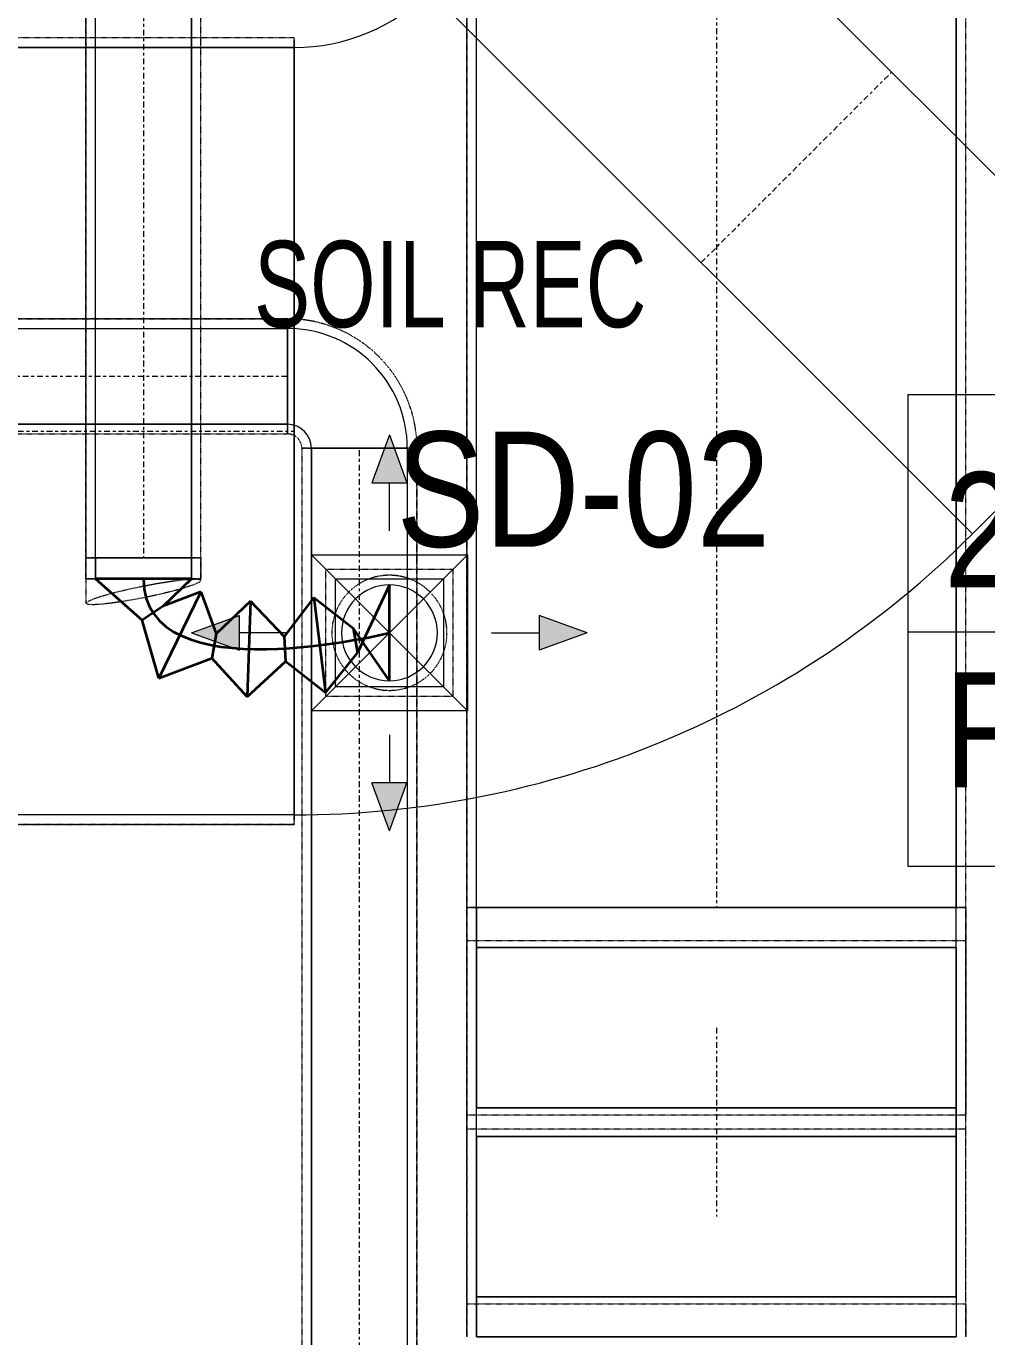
# Model space of a CAD drawing. Header units: inches. Extents: x -83664 to 20107, y -47222 to 19398.
# Drawn here: x -17460 to -15457, y -22458 to -19725 of the extents above; entities that cross this region are included whole.
import ezdxf

# ---------------------------------------------------------------- set-up
doc = ezdxf.new("R2010")
doc.units = ezdxf.units.IN
doc.header["$MEASUREMENT"] = 0
doc.linetypes.add('Center', pattern=[29.999999, 12, -6, 6, -6])
doc.linetypes.add('Hidden 0_50', pattern=[1.0584, 0.5292, -0.5292])
for name, color, linetype, lineweight, true_color in [('A-DETL', 7, 'Continuous', 18, 0x00a600), ('FF ROOM TAG_dwg', 7, 'Continuous', 9, 0x767676), ('M-HVAC-DUCT', 7, 'Continuous', 9, 0xffe97f), ('M-HVAC-DUCT-PATT', 7, 'Continuous', 35, 0x007f00)]:
    doc.layers.add(name, color=color, linetype=linetype, lineweight=lineweight, true_color=true_color)
for name, color, linetype, lineweight in [('A-DETL-GENF', 7, 'Continuous', 9), ('G-ANNO-TEXT', 7, 'Continuous', 9), ('M-HVAC-CDFF', 7, 'Continuous', 9), ('M-HVAC-DUCT-CNTR', 7, 'Center', 9), ('ROOM TAG', 7, 'Continuous', 9)]:
    doc.layers.add(name, color=color, linetype=linetype, lineweight=lineweight)
doc.styles.add('Arial Narrow_20', font='ARIALN.TTF', dxfattribs={"width": 0.85, "height": 4572})
doc.styles.add('Arial Narrow_21', font='ARIALN.TTF', dxfattribs={"height": 240})

# ---------------------------------------------------------------- blocks, each defined once
blk = doc.blocks.new('GCE-AT-Supply Air Rectangular Diffuser - 225x225-V53-FIRST FLOOR AC CONDITIONING LAYOUT - PART A')
at = {"layer": 'A-DETL-GENF', "true_color": 0xff7f00}
for points in [[(36.4, 312.5), (0, 412.5), (-36.4, 312.5)], [(-312.5, -36.4), (-312.5, 36.4), (-412.5, 0)], [(312.5, -36.4), (412.5, 0), (312.5, 36.4)], [(0, -412.5), (36.4, -312.5), (-36.4, -312.5)]]:
    blk.add_hatch(color=30, dxfattribs=at).paths.add_polyline_path(points)
at = {"layer": 'A-DETL-GENF', "color": 30, "true_color": 0xff7f00}
for p, q in [((0, 412.5), (-36.4, 312.5)), ((0, 412.5), (36.4, 312.5)), ((-36.4, 312.5), (36.4, 312.5)), ((0, 212.5), (0, 312.5)), ((-162.5, -162.5), (162.5, 162.5)), ((-162.5, 162.5), (162.5, -162.5)), ((-162.5, -162.5), (-162.5, 162.5)), ((-162.5, 162.5), (162.5, 162.5)), ((162.5, 162.5), (162.5, -162.5)), ((-412.5, 0), (-312.5, 36.4)), ((-312.5, -36.4), (-312.5, 36.4)), ((312.5, 36.4), (312.5, -36.4)), ((412.5, 0), (312.5, 36.4)), ((212.5, 0), (312.5, 0)), ((-412.5, 0), (-312.5, -36.4)), ((-212.5, 0), (-312.5, 0)), ((412.5, 0), (312.5, -36.4)), ((162.5, -162.5), (-162.5, -162.5)), ((0, -212.5), (0, -312.5)), ((36.4, -312.5), (-36.4, -312.5)), ((0, -412.5), (-36.4, -312.5)), ((0, -412.5), (36.4, -312.5))]:
    blk.add_line(p, q, dxfattribs=at)
blk = doc.blocks.new('M_Rec to Rnd Transition - Angle - 60 Degree-7670840-FIRST FLOOR AC CONDITIONING LAYOUT - PART A')
at = {"layer": 'M-HVAC-DUCT', "color": 30, "true_color": 0xff7f00}
for p, q in [((0, 100), (43.3, 100)), ((43.3, 100), (0, 100)), ((0, 100), (0, -100)), ((0, -100), (0, 100)), ((43.3, 0), (43.3, 100)), ((43.3, 0), (43.3, 100)), ((43.3, -100), (43.3, 0)), ((43.3, -100), (43.3, 0)), ((0, -100), (43.3, -100)), ((43.3, -100), (0, -100))]:
    blk.add_line(p, q, dxfattribs=at)
blk = doc.blocks.new('M_Rectangular to Round Transition - Angle - 45 Degree-7598641-FIRST FLOOR AC CONDITIONING LAYOUT - PART A')
at = {"layer": 'M-HVAC-DUCT', "color": 30, "true_color": 0xff7f00}
for p, q in [((98623.4, 55249.6), (98623.4, 55474.6)), ((98623.4, 55474.6), (98848.4, 55474.6)), ((98848.4, 55474.6), (98848.4, 55249.6)), ((98848.4, 55249.6), (98623.4, 55249.6))]:
    blk.add_line(p, q, dxfattribs=at)
for start, end in [(90, 180), (0, 90), (180, 270), (270, 0)]:
    blk.add_arc((98735.9, 55362.1), 100, start, end, dxfattribs=at)
blk = doc.blocks.new('M_Rec Elbow - Radius - 0_75W-V163-FIRST FLOOR AC CONDITIONING LAYOUT - PART A')
at = {"layer": 'M-HVAC-DUCT', "color": 30, "true_color": 0xff7f00}
for p, q in [((-214.2, 917.2), (917.2, -214.2)), ((917.2, -214.2), (-214.2, 917.2)), ((-497.1, 800), (-497.1, -800)), ((-497.1, -800), (-497.1, 800))]:
    blk.add_line(p, q, dxfattribs=at)
for radius in [400, 400, 2000, 2000]:
    blk.add_arc((-497.1, 1200), radius, 270, 315, dxfattribs=at)
blk = doc.blocks.new('M_Rec Elbow - Radius - 0_75W-V172-FIRST FLOOR AC CONDITIONING LAYOUT - PART A')
at = {"layer": 'M-HVAC-DUCT', "color": 6, "true_color": 0xff00ff}
for p, q in [((-100, 150), (100, 150)), ((100, 150), (-100, 150)), ((-150, 100), (-150, -100)), ((-150, -100), (-150, 100))]:
    blk.add_line(p, q, dxfattribs=at)
for radius in [50, 50, 250, 250]:
    blk.add_arc((-150, 150), radius, 270, 0, dxfattribs=at)
blk = doc.blocks.new('M_Rectangular Elbow - Radius - 0_75 W-8997820-FIRST FLOOR AC CONDITIONING LAYOUT - PART A')
at = {"layer": 'M-HVAC-DUCT', "color": 6, "true_color": 0xff00ff}
for p, q in [((134935.8, 76809.6), (135935.8, 76809.6)), ((135935.8, 76809.6), (134935.8, 76809.6)), ((134935.8, 76809.6), (134935.8, 76726)), ((134935.8, 76391.7), (134935.8, 76809.6)), ((135935.8, 76726), (135935.8, 76809.6)), ((135935.8, 76391.7), (135935.8, 76809.6)), ((134935.8, 76726), (134935.8, 76391.7)), ((135935.8, 76726), (134935.8, 76726)), ((135935.8, 76391.7), (135935.8, 76726)), ((134935.8, 76391.7), (135935.8, 76391.7))]:
    blk.add_line(p, q, dxfattribs=at)
blk = doc.blocks.new('TEMW-SMBZ-HO-BM-HVAC-00002_rvt-1-FIRST FLOOR AC CONDITIONING LAYOUT - PART A')
at = {"layer": 'M-HVAC-DUCT', "color": 6, "linetype": 'Hidden 0_50', "true_color": 0xff00ff}
for p, q in [((134915.8, 81882.7), (134915.8, 76809.6)), ((134915.8, 76809.6), (134915.8, 81882.7)), ((135955.8, 76809.6), (135955.8, 81882.7)), ((135955.8, 76809.6), (135955.8, 81882.7)), ((134541.4, 78037), (128594.4, 78037)), ((128594.4, 78037), (134541.4, 78037)), ((134541.4, 78037), (134541.4, 77797)), ((134541.4, 77797), (134541.4, 78037)), ((134541.4, 78037), (134541.4, 77797)), ((134541.4, 77797), (134541.4, 78037)), ((128594.4, 77797), (134541.4, 77797)), ((128594.4, 77797), (134541.4, 77797)), ((134811.4, 77767), (134571.4, 77767)), ((134571.4, 77767), (134811.4, 77767)), ((134571.4, 77767), (134571.4, 75650.8)), ((134571.4, 77767), (134571.4, 75650.8)), ((134571.4, 77767), (134811.4, 77767)), ((134811.4, 77767), (134571.4, 77767)), ((134811.4, 75650.8), (134811.4, 77767)), ((134811.4, 77767), (134811.4, 75650.8)), ((134915.8, 76809.6), (135955.8, 76809.6)), ((135955.8, 76809.6), (134915.8, 76809.6)), ((134915.8, 76740.9), (134915.8, 76809.6)), ((134915.8, 76809.6), (134915.8, 76376.9)), ((135955.8, 76809.6), (134915.8, 76809.6)), ((135955.8, 76809.6), (134915.8, 76809.6)), ((135955.8, 76376.9), (135955.8, 76809.6)), ((135955.8, 76809.6), (135955.8, 76740.9)), ((134915.8, 76376.9), (134915.8, 76740.9)), ((134915.8, 76740.9), (135955.8, 76740.9)), ((134915.8, 76740.9), (135955.8, 76740.9)), ((134915.8, 76376.9), (134915.8, 76740.9)), ((134915.8, 76740.9), (134915.8, 76347.4)), ((135955.8, 76740.9), (135955.8, 76376.9)), ((135955.8, 76740.9), (135955.8, 76376.9)), ((135955.8, 76347.4), (135955.8, 76740.9)), ((135955.8, 76376.9), (134915.8, 76376.9)), ((135955.8, 76376.9), (134915.8, 76376.9)), ((134915.8, 75983.3), (134915.8, 76376.9)), ((135955.8, 75983.3), (135955.8, 76376.9)), ((134915.8, 76347.4), (134915.8, 75983.3)), ((135955.8, 76347.4), (134915.8, 76347.4)), ((134915.8, 76347.4), (134915.8, 75914.6)), ((134915.8, 76347.4), (134915.8, 75983.3)), ((135955.8, 76347.4), (134915.8, 76347.4)), ((135955.8, 75983.3), (135955.8, 76347.4)), ((135955.8, 75983.3), (135955.8, 76347.4)), ((135955.8, 75914.6), (135955.8, 76347.4)), ((134915.8, 75983.3), (135955.8, 75983.3)), ((134915.8, 75914.6), (134915.8, 75983.3)), ((134915.8, 75983.3), (135955.8, 75983.3)), ((135955.8, 75983.3), (135955.8, 75914.6))]:
    blk.add_line(p, q, dxfattribs=at)
at = {"layer": 'M-HVAC-DUCT', "color": 6, "true_color": 0xff00ff}
for p, q in [((134935.8, 76809.6), (134935.8, 81882.7)), ((134935.8, 76809.6), (134935.8, 81882.7)), ((135935.8, 81882.7), (135935.8, 76809.6)), ((135935.8, 76809.6), (135935.8, 81882.7)), ((128594.4, 78017), (134541.4, 78017)), ((128594.4, 78017), (134541.4, 78017)), ((134541.4, 77817), (134541.4, 78017)), ((134541.4, 78017), (134541.4, 77817)), ((134541.4, 77817), (128594.4, 77817)), ((128594.4, 77817), (134541.4, 77817)), ((134591.4, 77767), (134791.4, 77767)), ((134791.4, 77767), (134591.4, 77767)), ((134591.4, 75650.8), (134591.4, 77767)), ((134591.4, 77767), (134591.4, 75650.8)), ((134791.4, 77767), (134791.4, 75650.8)), ((134791.4, 77767), (134791.4, 75650.8)), ((135935.8, 76809.6), (134935.8, 76809.6)), ((134935.8, 76809.6), (135935.8, 76809.6)), ((134935.8, 76391.7), (134935.8, 76726)), ((134935.8, 76726), (135935.8, 76726)), ((134935.8, 76332.5), (134935.8, 76726)), ((135935.8, 76726), (135935.8, 76391.7)), ((135935.8, 76332.5), (135935.8, 76726)), ((135935.8, 76391.7), (134935.8, 76391.7)), ((134935.8, 75998.2), (134935.8, 76391.7)), ((135935.8, 76391.7), (135935.8, 75998.2)), ((135935.8, 76332.5), (134935.8, 76332.5)), ((134935.8, 76332.5), (134935.8, 75998.2)), ((135935.8, 75998.2), (135935.8, 76332.5)), ((134935.8, 75998.2), (135935.8, 75998.2))]:
    blk.add_line(p, q, dxfattribs=at)
at = {"layer": 'M-HVAC-DUCT', "color": 30, "linetype": 'Hidden 0_50', "true_color": 0xff7f00}
for p, q in [((134121.2, 80049.8), (134121.2, 77538.3)), ((134121.2, 77538.3), (134121.2, 80049.8)), ((134361.2, 77538.3), (134361.2, 80049.8)), ((134361.2, 77538.3), (134361.2, 80049.8)), ((134555.6, 78622.7), (127079.3, 78622.7)), ((134555.6, 78622.7), (127079.3, 78622.7)), ((134555.6, 76982.7), (134555.6, 78622.7)), ((134555.6, 78622.7), (134555.6, 76982.7)), ((134121.2, 77538.3), (134361.2, 77538.3)), ((134361.2, 77538.3), (134121.2, 77538.3)), ((134121.2, 77538.3), (134121.2, 77495)), ((134121.2, 77495), (134121.2, 77538.3)), ((134121.2, 77538.3), (134361.2, 77538.3)), ((134361.2, 77538.3), (134121.2, 77538.3)), ((134361.2, 77538.3), (134361.2, 77495)), ((134361.2, 77495), (134361.2, 77538.3)), ((134121.2, 77495), (134121.2, 77443.8)), ((134361.2, 77495), (134121.2, 77495)), ((134361.2, 77495), (134121.2, 77495)), ((134121.2, 77495), (134121.2, 77443.8)), ((134121.2, 77495), (134241.2, 77495)), ((134121.2, 77495), (134241.2, 77495)), ((134241.2, 77495), (134361.2, 77495)), ((134241.2, 77495), (134361.2, 77495)), ((134361.2, 77491.5), (134361.2, 77495)), ((134361.2, 77491.5), (134361.2, 77495)), ((134621.6, 77249.8), (134621.6, 77514.8)), ((134621.6, 77514.8), (134886.6, 77514.8)), ((134886.6, 77514.8), (134886.6, 77249.8)), ((134886.6, 77249.8), (134621.6, 77249.8)), ((127079.3, 76982.7), (134555.6, 76982.7)), ((134555.6, 76982.7), (127079.3, 76982.7))]:
    blk.add_line(p, q, dxfattribs=at)
at = {"layer": 'M-HVAC-DUCT', "color": 30, "true_color": 0xff7f00}
for p, q in [((134141.2, 77538.3), (134141.2, 80049.8)), ((134141.2, 77538.3), (134141.2, 80049.8)), ((134341.2, 80049.8), (134341.2, 77538.3)), ((134341.2, 77538.3), (134341.2, 80049.8)), ((135235.5, 79116.9), (136366.8, 77985.5)), ((136366.8, 77985.5), (135235.5, 79116.9)), ((134838.4, 78719.8), (135969.8, 77588.5)), ((135969.8, 77588.5), (134838.4, 78719.8)), ((127079.3, 78602.7), (134555.6, 78602.7)), ((134555.6, 78602.7), (127079.3, 78602.7)), ((134555.6, 78602.7), (134555.6, 77002.7)), ((134555.6, 77002.7), (134555.6, 78602.7)), ((136366.8, 77985.5), (135969.8, 77588.5)), ((136366.8, 77985.5), (135969.8, 77588.5)), ((134341.2, 77538.3), (134141.2, 77538.3)), ((134141.2, 77538.3), (134341.2, 77538.3)), ((134555.6, 77002.7), (127079.3, 77002.7)), ((134555.6, 77002.7), (127079.3, 77002.7))]:
    blk.add_line(p, q, dxfattribs=at)
at = {"layer": 'M-HVAC-DUCT', "color": 30, "linetype": 'Hidden 0_50', "true_color": 0xff7f00, "flags": 128}
for points in [[(134121.2, 77443.8), (134125.3, 77447.8), (134137.2, 77453.1), (134156.3, 77459.5), (134181.2, 77466.4), (134210.1, 77473.3), (134241.2, 77479.9), (134272.2, 77485.7), (134301.2, 77490.2), (134326, 77493.2), (134345.1, 77494.4), (134357.1, 77493.8), (134361.2, 77491.5)], [(134361.2, 77491.5), (134357.1, 77487.5), (134345.1, 77482.1), (134326, 77475.8), (134301.2, 77468.9), (134272.2, 77461.9), (134241.2, 77455.3), (134210.1, 77449.6), (134181.2, 77445.1), (134156.3, 77442.1), (134137.2, 77440.8), (134125.3, 77441.4), (134121.2, 77443.8)]]:
    blk.add_lwpolyline(points, dxfattribs=at)
at = {"layer": 'M-HVAC-DUCT', "color": 6, "linetype": 'Hidden 0_50', "true_color": 0xff00ff}
for radius in [270, 270, 30, 30]:
    blk.add_arc((134541.4, 77767), radius, 0, 90, dxfattribs=at)
at = {"layer": 'M-HVAC-DUCT', "color": 30, "linetype": 'Hidden 0_50', "true_color": 0xff7f00}
for start, end in [(90, 180), (0, 90), (180, 270), (270, 0)]:
    blk.add_arc((134754.1, 77382.3), 120, start, end, dxfattribs=at)
at = {"layer": 'M-HVAC-DUCT-CNTR', "color": 6, "true_color": 0xff00ff}
for p, q in [((135435.8, 81882.7), (135435.8, 76809.6)), ((134541.4, 77917), (128594.4, 77917)), ((134691.4, 75650.8), (134691.4, 77767)), ((135435.8, 76558.9), (135435.8, 76165.4))]:
    blk.add_line(p, q, dxfattribs=at)
at = {"layer": 'M-HVAC-DUCT-CNTR', "color": 30, "true_color": 0xff7f00}
for p, q in [((134241.2, 80049.8), (134241.2, 77538.3)), ((135404.1, 78154.1), (135801.1, 78551.2)), ((127079.3, 77802.7), (134555.6, 77802.7))]:
    blk.add_line(p, q, dxfattribs=at)
at = {"layer": 'M-HVAC-DUCT-CNTR', "color": 30, "linetype": 'Continuous', "lineweight": 35, "true_color": 0xff7f00}
blk.add_open_spline([(134241.2, 77495), (134241.2, 77254), (134754.1, 77382.3), (134754.1, 77382.3)], degree=3, dxfattribs=at)
at = {"layer": 'M-HVAC-DUCT-PATT', "color": 30, "true_color": 0xff7f00}
for p, q in [((134141.2, 77495), (134238.7, 77409)), ((134341.2, 77495), (134141.2, 77495)), ((134341.2, 77495), (134141.2, 77495)), ((134341.2, 77495), (134282.1, 77437.8)), ((134360.6, 77467.7), (134273.3, 77287.8)), ((134360.6, 77467.7), (134273.3, 77287.8)), ((134360.6, 77467.7), (134282.1, 77437.8)), ((134360.6, 77467.7), (134392.9, 77380.4)), ((134754.1, 77482.3), (134687.5, 77340.9)), ((134754.1, 77282.3), (134754.1, 77482.3)), ((134282.1, 77437.8), (134238.7, 77409)), ((134464.4, 77448.5), (134392.9, 77380.4)), ((134464.4, 77448.5), (134457.5, 77248.6)), ((134464.4, 77448.5), (134457.5, 77248.6)), ((134464.4, 77448.5), (134534.5, 77374.6)), ((134596.4, 77455.6), (134534.5, 77374.6)), ((134596.4, 77455.6), (134678.3, 77392.1)), ((134596.4, 77455.6), (134620.8, 77257.1)), ((134596.4, 77455.6), (134620.8, 77257.1)), ((134273.3, 77287.8), (134238.7, 77409)), ((134754.1, 77282.3), (134678.3, 77392.1)), ((134678.3, 77392.1), (134687.5, 77340.9)), ((134392.9, 77380.4), (134383.7, 77329.2)), ((134534.5, 77374.6), (134537.5, 77322.7)), ((134273.3, 77287.8), (134383.7, 77329.2)), ((134457.5, 77248.6), (134383.7, 77329.2)), ((134620.8, 77257.1), (134687.5, 77340.9)), ((134457.5, 77248.6), (134537.5, 77322.7)), ((134620.8, 77257.1), (134537.5, 77322.7))]:
    blk.add_line(p, q, dxfattribs=at)
at = {"layer": 'M-HVAC-CDFF', "color": 6, "linetype": 'Hidden 0_50', "lineweight": 9, "true_color": 0xff00ff}
blk.add_blockref('GCE-AT-Supply Air Rectangular Diffuser - 225x225-V53-FIRST FLOOR AC CONDITIONING LAYOUT - PART A', (134754.1, 77382.3), dxfattribs=at)
at = {"layer": 'M-HVAC-DUCT', "color": 6, "linetype": 'Hidden 0_50', "lineweight": 9, "true_color": 0xff00ff}
for name, p, rotation in [('M_Rec Elbow - Radius - 0_75W-V163-FIRST FLOOR AC CONDITIONING LAYOUT - PART A', (136152.6, 78902.7), 180), ('M_Rec Elbow - Radius - 0_75W-V172-FIRST FLOOR AC CONDITIONING LAYOUT - PART A', (134691.4, 77917), 90), ('M_Rec to Rnd Transition - Angle - 60 Degree-7670840-FIRST FLOOR AC CONDITIONING LAYOUT - PART A', (134241.2, 77538.3), 270), ('M_Rectangular to Round Transition - Angle - 45 Degree-7598641-FIRST FLOOR AC CONDITIONING LAYOUT - PART A', (233490, 132744.4), 180)]:
    blk.add_blockref(name, p, dxfattribs=dict(at, rotation=rotation))
for name, p in [('M_Rec Elbow - Radius - 0_75W-V163-FIRST FLOOR AC CONDITIONING LAYOUT - PART A', (135052.6, 77802.7)), ('M_Rectangular Elbow - Radius - 0_75 W-8997820-FIRST FLOOR AC CONDITIONING LAYOUT - PART A', (0, 0))]:
    blk.add_blockref(name, p, dxfattribs=at)
at = {"layer": 'M-HVAC-DUCT', "color": 6, "linetype": 'Hidden 0_50', "lineweight": 9, "true_color": 0xff00ff, "extrusion": (0, 0, -1), "rotation": 180}
blk.add_blockref('M_Rectangular Elbow - Radius - 0_75 W-8997820-FIRST FLOOR AC CONDITIONING LAYOUT - PART A', (0, 152724.2), dxfattribs=at)
blk = doc.blocks.new('TEMW-SMBZ-HO-BM-HVAC-00002_rvt-2-FIRST FLOOR AC CONDITIONING LAYOUT - PART A')
at = {"layer": 'M-HVAC-DUCT', "color": 6, "linetype": 'Hidden 0_50', "true_color": 0xff00ff}
for p, q in [((134915.8, 81882.7), (134915.8, 76809.6)), ((134915.8, 76809.6), (134915.8, 81882.7)), ((135955.8, 76809.6), (135955.8, 81882.7)), ((135955.8, 76809.6), (135955.8, 81882.7)), ((134541.4, 78037), (128594.4, 78037)), ((128594.4, 78037), (134541.4, 78037)), ((134541.4, 78037), (134541.4, 77797)), ((134541.4, 77797), (134541.4, 78037)), ((134541.4, 78037), (134541.4, 77797)), ((134541.4, 77797), (134541.4, 78037)), ((128594.4, 77797), (134541.4, 77797)), ((128594.4, 77797), (134541.4, 77797)), ((134811.4, 77767), (134571.4, 77767)), ((134571.4, 77767), (134811.4, 77767)), ((134571.4, 77767), (134571.4, 75650.8)), ((134571.4, 77767), (134571.4, 75650.8)), ((134571.4, 77767), (134811.4, 77767)), ((134811.4, 77767), (134571.4, 77767)), ((134811.4, 75650.8), (134811.4, 77767)), ((134811.4, 77767), (134811.4, 75650.8)), ((134915.8, 76809.6), (135955.8, 76809.6)), ((135955.8, 76809.6), (134915.8, 76809.6)), ((134915.8, 76740.9), (134915.8, 76809.6)), ((134915.8, 76809.6), (134915.8, 76376.9)), ((135955.8, 76809.6), (134915.8, 76809.6)), ((135955.8, 76809.6), (134915.8, 76809.6)), ((135955.8, 76376.9), (135955.8, 76809.6)), ((135955.8, 76809.6), (135955.8, 76740.9)), ((134915.8, 76376.9), (134915.8, 76740.9)), ((134915.8, 76740.9), (135955.8, 76740.9)), ((134915.8, 76740.9), (135955.8, 76740.9)), ((134915.8, 76376.9), (134915.8, 76740.9)), ((134915.8, 76740.9), (134915.8, 76347.4)), ((135955.8, 76740.9), (135955.8, 76376.9)), ((135955.8, 76740.9), (135955.8, 76376.9)), ((135955.8, 76347.4), (135955.8, 76740.9)), ((135955.8, 76376.9), (134915.8, 76376.9)), ((135955.8, 76376.9), (134915.8, 76376.9)), ((134915.8, 75983.3), (134915.8, 76376.9)), ((135955.8, 75983.3), (135955.8, 76376.9)), ((134915.8, 76347.4), (134915.8, 75983.3)), ((135955.8, 76347.4), (134915.8, 76347.4)), ((134915.8, 76347.4), (134915.8, 75914.6)), ((134915.8, 76347.4), (134915.8, 75983.3)), ((135955.8, 76347.4), (134915.8, 76347.4)), ((135955.8, 75983.3), (135955.8, 76347.4)), ((135955.8, 75983.3), (135955.8, 76347.4)), ((135955.8, 75914.6), (135955.8, 76347.4)), ((134915.8, 75983.3), (135955.8, 75983.3)), ((134915.8, 75914.6), (134915.8, 75983.3)), ((134915.8, 75983.3), (135955.8, 75983.3)), ((135955.8, 75983.3), (135955.8, 75914.6))]:
    blk.add_line(p, q, dxfattribs=at)
at = {"layer": 'M-HVAC-DUCT', "color": 6, "true_color": 0xff00ff}
for p, q in [((134935.8, 76809.6), (134935.8, 81882.7)), ((134935.8, 76809.6), (134935.8, 81882.7)), ((135935.8, 81882.7), (135935.8, 76809.6)), ((135935.8, 76809.6), (135935.8, 81882.7)), ((128594.4, 78017), (134541.4, 78017)), ((128594.4, 78017), (134541.4, 78017)), ((134541.4, 77817), (134541.4, 78017)), ((134541.4, 78017), (134541.4, 77817)), ((134541.4, 77817), (128594.4, 77817)), ((128594.4, 77817), (134541.4, 77817)), ((134591.4, 77767), (134791.4, 77767)), ((134791.4, 77767), (134591.4, 77767)), ((134591.4, 75650.8), (134591.4, 77767)), ((134591.4, 77767), (134591.4, 75650.8)), ((134791.4, 77767), (134791.4, 75650.8)), ((134791.4, 77767), (134791.4, 75650.8)), ((135935.8, 76809.6), (134935.8, 76809.6)), ((134935.8, 76809.6), (135935.8, 76809.6)), ((134935.8, 76391.7), (134935.8, 76726)), ((134935.8, 76726), (135935.8, 76726)), ((134935.8, 76332.5), (134935.8, 76726)), ((135935.8, 76726), (135935.8, 76391.7)), ((135935.8, 76332.5), (135935.8, 76726)), ((135935.8, 76391.7), (134935.8, 76391.7)), ((134935.8, 75998.2), (134935.8, 76391.7)), ((135935.8, 76391.7), (135935.8, 75998.2)), ((135935.8, 76332.5), (134935.8, 76332.5)), ((134935.8, 76332.5), (134935.8, 75998.2)), ((135935.8, 75998.2), (135935.8, 76332.5)), ((134935.8, 75998.2), (135935.8, 75998.2))]:
    blk.add_line(p, q, dxfattribs=at)
at = {"layer": 'M-HVAC-DUCT', "color": 30, "linetype": 'Hidden 0_50', "true_color": 0xff7f00}
for p, q in [((134121.2, 80049.8), (134121.2, 77538.3)), ((134121.2, 77538.3), (134121.2, 80049.8)), ((134361.2, 77538.3), (134361.2, 80049.8)), ((134361.2, 77538.3), (134361.2, 80049.8)), ((134555.6, 78622.7), (127079.3, 78622.7)), ((134555.6, 78622.7), (127079.3, 78622.7)), ((134555.6, 76982.7), (134555.6, 78622.7)), ((134555.6, 78622.7), (134555.6, 76982.7)), ((134121.2, 77538.3), (134361.2, 77538.3)), ((134361.2, 77538.3), (134121.2, 77538.3)), ((134121.2, 77538.3), (134121.2, 77495)), ((134121.2, 77495), (134121.2, 77538.3)), ((134121.2, 77538.3), (134361.2, 77538.3)), ((134361.2, 77538.3), (134121.2, 77538.3)), ((134361.2, 77538.3), (134361.2, 77495)), ((134361.2, 77495), (134361.2, 77538.3)), ((134121.2, 77495), (134121.2, 77443.8)), ((134361.2, 77495), (134121.2, 77495)), ((134361.2, 77495), (134121.2, 77495)), ((134121.2, 77495), (134121.2, 77443.8)), ((134121.2, 77495), (134241.2, 77495)), ((134121.2, 77495), (134241.2, 77495)), ((134241.2, 77495), (134361.2, 77495)), ((134241.2, 77495), (134361.2, 77495)), ((134361.2, 77491.5), (134361.2, 77495)), ((134361.2, 77491.5), (134361.2, 77495)), ((134621.6, 77249.8), (134621.6, 77514.8)), ((134621.6, 77514.8), (134886.6, 77514.8)), ((134886.6, 77514.8), (134886.6, 77249.8)), ((134886.6, 77249.8), (134621.6, 77249.8)), ((127079.3, 76982.7), (134555.6, 76982.7)), ((134555.6, 76982.7), (127079.3, 76982.7))]:
    blk.add_line(p, q, dxfattribs=at)
at = {"layer": 'M-HVAC-DUCT', "color": 30, "true_color": 0xff7f00}
for p, q in [((134141.2, 77538.3), (134141.2, 80049.8)), ((134141.2, 77538.3), (134141.2, 80049.8)), ((134341.2, 80049.8), (134341.2, 77538.3)), ((134341.2, 77538.3), (134341.2, 80049.8)), ((135235.5, 79116.9), (136366.8, 77985.5)), ((136366.8, 77985.5), (135235.5, 79116.9)), ((134838.4, 78719.8), (135969.8, 77588.5)), ((135969.8, 77588.5), (134838.4, 78719.8)), ((127079.3, 78602.7), (134555.6, 78602.7)), ((134555.6, 78602.7), (127079.3, 78602.7)), ((134555.6, 78602.7), (134555.6, 77002.7)), ((134555.6, 77002.7), (134555.6, 78602.7)), ((136366.8, 77985.5), (135969.8, 77588.5)), ((136366.8, 77985.5), (135969.8, 77588.5)), ((134341.2, 77538.3), (134141.2, 77538.3)), ((134141.2, 77538.3), (134341.2, 77538.3)), ((134555.6, 77002.7), (127079.3, 77002.7)), ((134555.6, 77002.7), (127079.3, 77002.7))]:
    blk.add_line(p, q, dxfattribs=at)
at = {"layer": 'M-HVAC-DUCT', "color": 30, "linetype": 'Hidden 0_50', "true_color": 0xff7f00, "flags": 128}
for points in [[(134121.2, 77443.8), (134125.3, 77447.8), (134137.2, 77453.1), (134156.3, 77459.5), (134181.2, 77466.4), (134210.1, 77473.3), (134241.2, 77479.9), (134272.2, 77485.7), (134301.2, 77490.2), (134326, 77493.2), (134345.1, 77494.4), (134357.1, 77493.8), (134361.2, 77491.5)], [(134361.2, 77491.5), (134357.1, 77487.5), (134345.1, 77482.1), (134326, 77475.8), (134301.2, 77468.9), (134272.2, 77461.9), (134241.2, 77455.3), (134210.1, 77449.6), (134181.2, 77445.1), (134156.3, 77442.1), (134137.2, 77440.8), (134125.3, 77441.4), (134121.2, 77443.8)]]:
    blk.add_lwpolyline(points, dxfattribs=at)
at = {"layer": 'M-HVAC-DUCT', "color": 6, "linetype": 'Hidden 0_50', "true_color": 0xff00ff}
for radius in [270, 270, 30, 30]:
    blk.add_arc((134541.4, 77767), radius, 0, 90, dxfattribs=at)
at = {"layer": 'M-HVAC-DUCT', "color": 30, "linetype": 'Hidden 0_50', "true_color": 0xff7f00}
for start, end in [(90, 180), (0, 90), (180, 270), (270, 0)]:
    blk.add_arc((134754.1, 77382.3), 120, start, end, dxfattribs=at)
at = {"layer": 'M-HVAC-DUCT-CNTR', "color": 6, "true_color": 0xff00ff}
for p, q in [((135435.8, 81882.7), (135435.8, 76809.6)), ((134541.4, 77917), (128594.4, 77917)), ((134691.4, 75650.8), (134691.4, 77767)), ((135435.8, 76558.9), (135435.8, 76165.4))]:
    blk.add_line(p, q, dxfattribs=at)
at = {"layer": 'M-HVAC-DUCT-CNTR', "color": 30, "true_color": 0xff7f00}
for p, q in [((134241.2, 80049.8), (134241.2, 77538.3)), ((135404.1, 78154.1), (135801.1, 78551.2)), ((127079.3, 77802.7), (134555.6, 77802.7))]:
    blk.add_line(p, q, dxfattribs=at)
at = {"layer": 'M-HVAC-DUCT-CNTR', "color": 30, "linetype": 'Continuous', "lineweight": 35, "true_color": 0xff7f00}
blk.add_open_spline([(134241.2, 77495), (134241.2, 77254), (134754.1, 77382.3), (134754.1, 77382.3)], degree=3, dxfattribs=at)
at = {"layer": 'M-HVAC-DUCT-PATT', "color": 30, "true_color": 0xff7f00}
for p, q in [((134141.2, 77495), (134238.7, 77409)), ((134341.2, 77495), (134141.2, 77495)), ((134341.2, 77495), (134141.2, 77495)), ((134341.2, 77495), (134282.1, 77437.8)), ((134360.6, 77467.7), (134273.3, 77287.8)), ((134360.6, 77467.7), (134273.3, 77287.8)), ((134360.6, 77467.7), (134282.1, 77437.8)), ((134360.6, 77467.7), (134392.9, 77380.4)), ((134754.1, 77482.3), (134687.5, 77340.9)), ((134754.1, 77282.3), (134754.1, 77482.3)), ((134282.1, 77437.8), (134238.7, 77409)), ((134464.4, 77448.5), (134392.9, 77380.4)), ((134464.4, 77448.5), (134457.5, 77248.6)), ((134464.4, 77448.5), (134457.5, 77248.6)), ((134464.4, 77448.5), (134534.5, 77374.6)), ((134596.4, 77455.6), (134534.5, 77374.6)), ((134596.4, 77455.6), (134678.3, 77392.1)), ((134596.4, 77455.6), (134620.8, 77257.1)), ((134596.4, 77455.6), (134620.8, 77257.1)), ((134273.3, 77287.8), (134238.7, 77409)), ((134754.1, 77282.3), (134678.3, 77392.1)), ((134678.3, 77392.1), (134687.5, 77340.9)), ((134392.9, 77380.4), (134383.7, 77329.2)), ((134534.5, 77374.6), (134537.5, 77322.7)), ((134273.3, 77287.8), (134383.7, 77329.2)), ((134457.5, 77248.6), (134383.7, 77329.2)), ((134620.8, 77257.1), (134687.5, 77340.9)), ((134457.5, 77248.6), (134537.5, 77322.7)), ((134620.8, 77257.1), (134537.5, 77322.7))]:
    blk.add_line(p, q, dxfattribs=at)
at = {"layer": 'M-HVAC-CDFF', "color": 6, "linetype": 'Hidden 0_50', "lineweight": 9, "true_color": 0xff00ff}
blk.add_blockref('GCE-AT-Supply Air Rectangular Diffuser - 225x225-V53-FIRST FLOOR AC CONDITIONING LAYOUT - PART A', (134754.1, 77382.3), dxfattribs=at)
at = {"layer": 'M-HVAC-DUCT', "color": 6, "linetype": 'Hidden 0_50', "lineweight": 9, "true_color": 0xff00ff}
for name, p, rotation in [('M_Rec Elbow - Radius - 0_75W-V163-FIRST FLOOR AC CONDITIONING LAYOUT - PART A', (136152.6, 78902.7), 180), ('M_Rec Elbow - Radius - 0_75W-V172-FIRST FLOOR AC CONDITIONING LAYOUT - PART A', (134691.4, 77917), 90), ('M_Rec to Rnd Transition - Angle - 60 Degree-7670840-FIRST FLOOR AC CONDITIONING LAYOUT - PART A', (134241.2, 77538.3), 270), ('M_Rectangular to Round Transition - Angle - 45 Degree-7598641-FIRST FLOOR AC CONDITIONING LAYOUT - PART A', (233490, 132744.4), 180)]:
    blk.add_blockref(name, p, dxfattribs=dict(at, rotation=rotation))
for name, p in [('M_Rec Elbow - Radius - 0_75W-V163-FIRST FLOOR AC CONDITIONING LAYOUT - PART A', (135052.6, 77802.7)), ('M_Rectangular Elbow - Radius - 0_75 W-8997820-FIRST FLOOR AC CONDITIONING LAYOUT - PART A', (0, 0))]:
    blk.add_blockref(name, p, dxfattribs=at)
at = {"layer": 'M-HVAC-DUCT', "color": 6, "linetype": 'Hidden 0_50', "lineweight": 9, "true_color": 0xff00ff, "extrusion": (0, 0, -1), "rotation": 180}
blk.add_blockref('M_Rectangular Elbow - Radius - 0_75 W-8997820-FIRST FLOOR AC CONDITIONING LAYOUT - PART A', (0, 152724.2), dxfattribs=at)
blk = doc.blocks.new('FF ROOM TAG_dwg-8877209-FIRST FLOOR AC CONDITIONING LAYOUT - PART A')
at = {"layer": 'ROOM TAG', "insert": (1432929, 1869509), "char_height": 4572, "width": 24402.7, "attachment_point": 2, "line_spacing_factor": 0.974696, "style": 'Arial Narrow_20'}
blk.add_mtext('SOIL REC', dxfattribs=at)

msp = doc.modelspace()

# ---------------------------------------------------------------- linework, layer by layer
at = {"layer": 'A-DETL', "color": 7, "lineweight": 9}
msp.add_line((-15622, -20987.8), (-13342, -20987.8), dxfattribs=at)
at = {"layer": 'G-ANNO-TEXT', "flags": 128}
msp.add_lwpolyline([(-15621.2, -20492.8), (-13338.2, -20492.8), (-13338.2, -21476.8), (-15621.2, -21476.8)], close=True, dxfattribs=at)

# ---------------------------------------------------------------- block references
at = {"lineweight": 5}
for name in ['TEMW-SMBZ-HO-BM-HVAC-00002_rvt-1-FIRST FLOOR AC CONDITIONING LAYOUT - PART A', 'TEMW-SMBZ-HO-BM-HVAC-00002_rvt-2-FIRST FLOOR AC CONDITIONING LAYOUT - PART A']:
    msp.add_blockref(name, (-151456.7, -98372.2), dxfattribs=at)
at = {"layer": 'FF ROOM TAG_dwg', "color": 7, "xscale": 0.03937007874015915, "yscale": 0.03937007874015915, "zscale": 0.03937007874015915}
msp.add_blockref('FF ROOM TAG_dwg-8877209-FIRST FLOOR AC CONDITIONING LAYOUT - PART A', (-72990.3, -93775.4), dxfattribs=at)
msp.add_blockref('FF ROOM TAG_dwg-8877209-FIRST FLOOR AC CONDITIONING LAYOUT - PART A', (-72990.3, -93775.4), dxfattribs=at)
msp.add_blockref('FF ROOM TAG_dwg-8877209-FIRST FLOOR AC CONDITIONING LAYOUT - PART A', (-72990.3, -93775.4), dxfattribs=at)
msp.add_blockref('FF ROOM TAG_dwg-8877209-FIRST FLOOR AC CONDITIONING LAYOUT - PART A', (-72990.3, -93775.4), dxfattribs=at)
msp.add_blockref('FF ROOM TAG_dwg-8877209-FIRST FLOOR AC CONDITIONING LAYOUT - PART A', (-72990.3, -93775.4), dxfattribs=at)

# ---------------------------------------------------------------- texts
at = {"layer": 'G-ANNO-TEXT', "char_height": 240, "attachment_point": 1, "style": 'Arial Narrow_21'}
for s, insert, width in [('SD-02', (-16687.8, -20570.5), 986.076), ('225x225  01 N0', (-15546.2, -20655.3), 2441.138), ('RD-02      20 NC', (-15546.2, -21072), 2573.417)]:
    msp.add_mtext(s, dxfattribs=dict(at, insert=insert, width=width))

doc.saveas('drawing.dxf')
